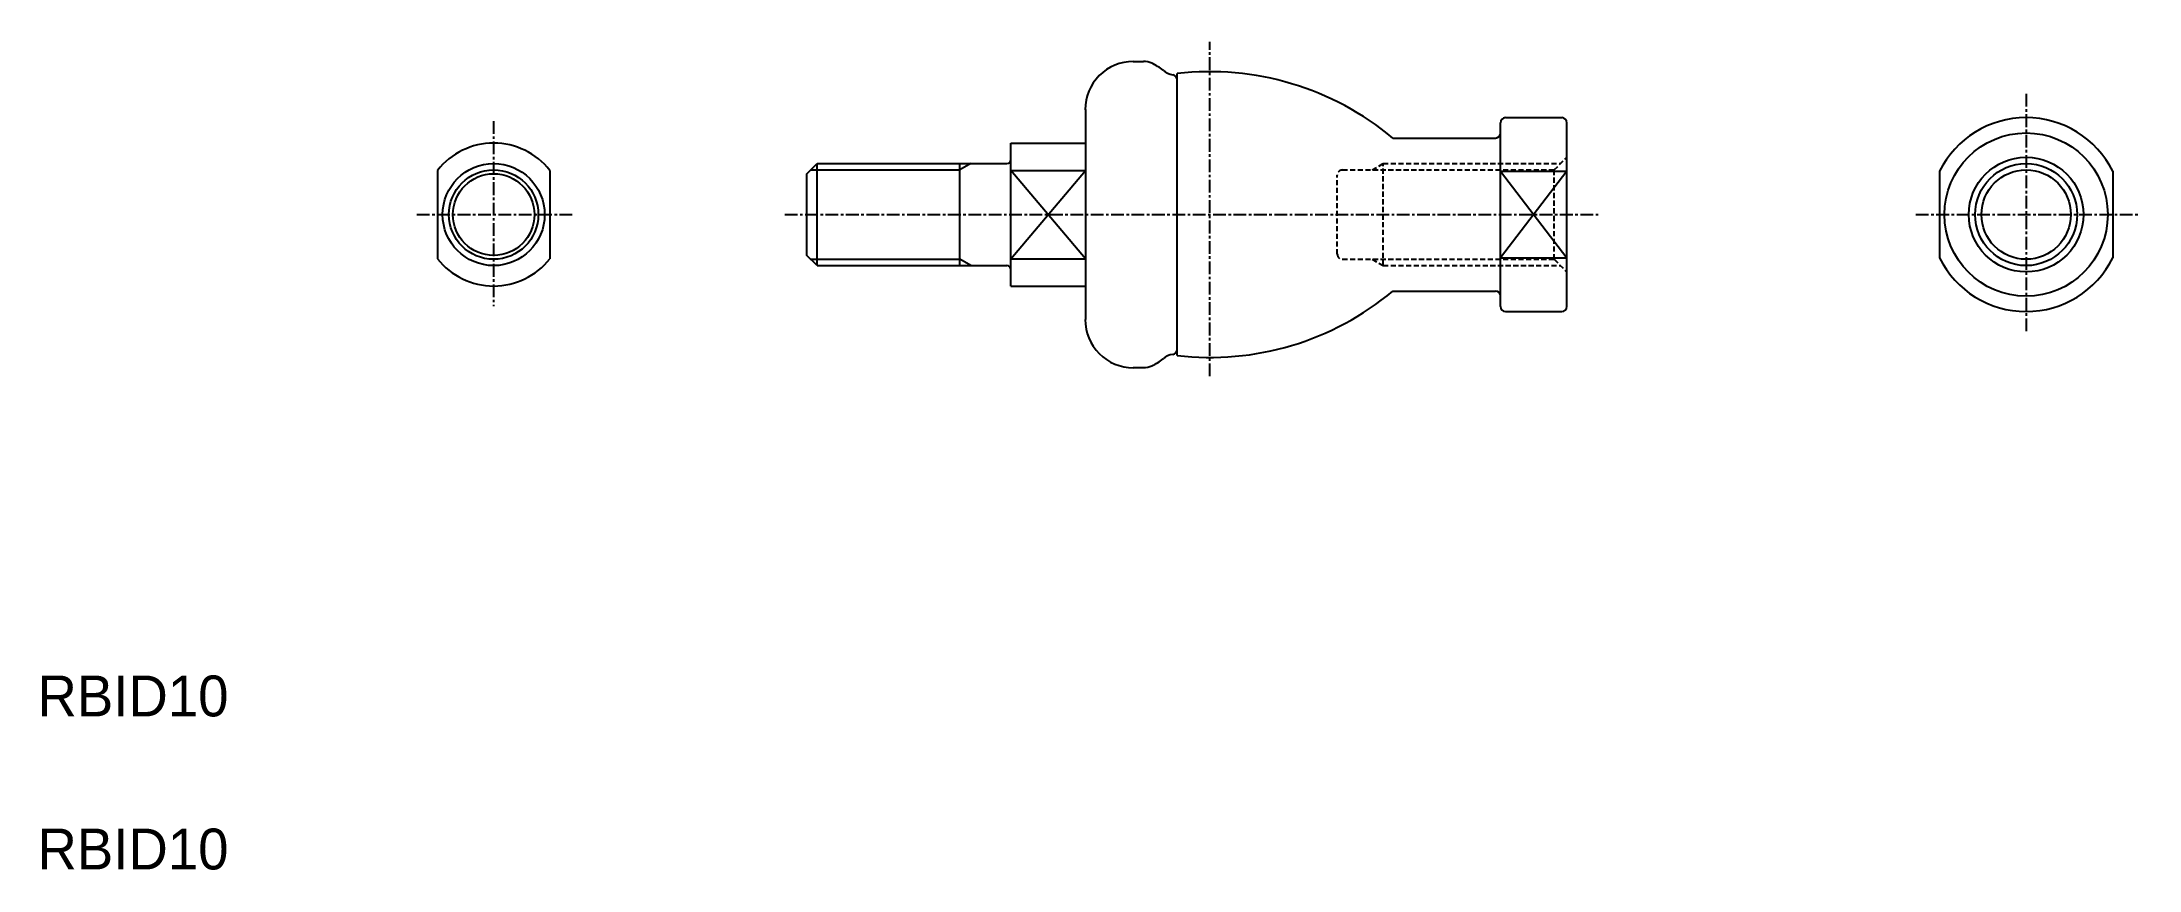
# Model space of a CAD drawing. Extents: x 17 to 222, y 87 to 169.
import ezdxf

# ---------------------------------------------------------------- set-up
doc = ezdxf.new("R2010")
doc.units = 0
doc.linetypes.add('CENTER', pattern=[2, 1.25, -0.25, 0.25, -0.25])
doc.linetypes.add('DASHED', pattern=[0.75, 0.5, -0.25])
doc.layers.get('0').update_dxf_attribs({"linetype": 'CONTINUOUS'})
doc.layers.add('CENTER', color=1, linetype='CENTER')

msp = doc.modelspace()

# ---------------------------------------------------------------- linework, layer by layer
at = {"color": 7, "linetype": 'CONTINUOUS'}
for p, q in [((123.68, 166.73), (124.68, 166.73)), ((127.98, 137.91), (127.98, 165.54)), ((118.98, 162.02), (118.98, 141.45)), ((159.68, 142.73), (159.68, 160.73)), ((159.68, 159.73), (159.68, 160.73)), ((160.18, 161.23), (165.68, 161.23)), ((166.18, 142.73), (166.18, 160.73)), ((111.68, 144.73), (111.68, 158.73)), ((111.68, 158.73), (118.98, 158.73)), ((149.11, 159.23), (159.18, 159.23)), ((91.68, 155.73), (92.68, 156.73)), ((92.68, 146.73), (92.68, 156.73)), ((92.68, 156.73), (111.28, 156.73)), ((106.68, 146.73), (106.68, 156.73)), ((55.47, 156.06), (55.47, 147.4)), ((66.47, 156.06), (66.47, 147.4)), ((91.68, 147.73), (91.68, 155.73)), ((111.68, 156.06), (118.98, 156.06)), ((159.68, 155.97), (166.18, 155.97)), ((202.71, 155.97), (202.71, 147.49)), ((219.71, 155.97), (219.71, 147.49)), ((92.68, 146.73), (91.68, 147.73)), ((92.68, 146.73), (111.28, 146.73)), ((111.68, 147.4), (118.98, 147.4)), ((159.68, 147.49), (166.18, 147.49)), ((111.68, 144.73), (118.98, 144.73)), ((149.11, 144.23), (159.18, 144.23)), ((159.68, 142.73), (159.68, 143.73)), ((160.18, 142.23), (165.68, 142.23)), ((123.68, 136.73), (124.68, 136.73))]:
    msp.add_line(p, q, dxfattribs=at)
at = {"color": 3, "linetype": 'CONTINUOUS'}
for p, q in [((107.76, 156.73), (106.68, 156.1)), ((92.05, 156.1), (106.68, 156.1)), ((111.68, 147.4), (118.98, 156.06)), ((118.98, 147.4), (111.68, 156.06)), ((166.18, 155.97), (159.68, 147.49)), ((159.68, 155.97), (166.18, 147.49)), ((92.05, 147.35), (106.68, 147.35)), ((107.76, 146.73), (106.68, 147.35))]:
    msp.add_line(p, q, dxfattribs=at)
at = {"color": 3, "linetype": 'DASHED'}
for p, q in [((147.09, 156.1), (148.18, 156.73)), ((148.18, 146.73), (148.18, 156.73)), ((148.18, 156.73), (165.55, 156.73)), ((164.93, 156.1), (166.18, 157.35)), ((143.68, 147.85), (143.68, 155.6)), ((144.18, 156.1), (164.93, 156.1)), ((164.93, 147.35), (164.93, 156.1)), ((144.18, 147.35), (164.93, 147.35)), ((147.09, 147.35), (148.18, 146.73)), ((148.18, 146.73), (165.55, 146.73)), ((164.93, 147.35), (166.18, 146.1))]:
    msp.add_line(p, q, dxfattribs=at)
at = {"color": 7, "linetype": 'CONTINUOUS'}
for centre, radius in [((211.21, 151.73), 8), ((60.97, 151.73), 5), ((211.21, 151.73), 5.62), ((60.97, 151.73), 4), ((211.21, 151.73), 4.38)]:
    msp.add_circle(centre, radius, dxfattribs=at)
at = {"color": 3, "linetype": 'CONTINUOUS'}
for centre, radius in [((211.21, 151.73), 5), ((60.97, 151.73), 4.38)]:
    msp.add_circle(centre, radius, dxfattribs=at)
at = {"color": 7, "linetype": 'CONTINUOUS'}
for centre, radius, start, end in [((123.68, 162.02), 4.71, 90, 180.1459), ((124.68, 164.73), 2, 66.184, 90), ((123.63, 162.35), 4.6, 49.9205, 66.184), ((127.88, 167.4), 2, 229.9205, 260.6551), ((127.48, 164.93), 0.5, 359.9999, 80.6555), ((131.18, 137.73), 28, 50.1618, 96.5624), ((160.18, 160.73), 0.5, 90, 180), ((165.68, 160.73), 0.5, 0, 90), ((211.21, 151.73), 9.5, 26.5254, 153.4746), ((60.97, 151.73), 7, 38.212, 141.788), ((159.18, 159.73), 0.5, 270, 0), ((111.28, 157.13), 0.4, 270, 0), ((60.97, 151.73), 7, 218.212, 321.788), ((111.28, 146.33), 0.4, 0, 90), ((211.21, 151.73), 9.5, 206.5254, 333.4746), ((131.18, 165.73), 28, 263.4375, 309.8381), ((159.18, 143.73), 0.5, 0, 90), ((160.18, 142.73), 0.5, 180, 270), ((165.68, 142.73), 0.5, 270, 0), ((123.68, 141.43), 4.71, 179.8541, 270), ((127.88, 136.06), 2, 99.3448, 130.0794), ((127.48, 138.52), 0.5, 279.3444, 0), ((124.68, 138.73), 2, 270, 293.8159), ((123.63, 141.11), 4.6, 293.8159, 310.0795)]:
    msp.add_arc(centre, radius, start, end, dxfattribs=at)
at = {"color": 3, "linetype": 'DASHED'}
for centre, start, end in [((144.18, 155.6), 90, 180), ((144.18, 147.85), 180, 270)]:
    msp.add_arc(centre, 0.5, start, end, dxfattribs=at)
at = {"layer": 'CENTER', "color": 1, "linetype": 'CENTER'}
for p, q in [((131.18, 135.89), (131.18, 168.65)), ((211.21, 163.56), (211.21, 140.22)), ((60.97, 160.89), (60.97, 142.75)), ((53.44, 151.73), (68.68, 151.73)), ((89.51, 151.73), (169.39, 151.73)), ((200.4, 151.73), (222.28, 151.73))]:
    msp.add_line(p, q, dxfattribs=at)

# ---------------------------------------------------------------- texts
at = {"color": 7, "linetype": 'CONTINUOUS'}
for p in [(16.25, 102.56), (16.25, 87.56)]:
    msp.add_text('RBID10', height=4, dxfattribs=at).set_placement(p)

doc.saveas('drawing.dxf')
